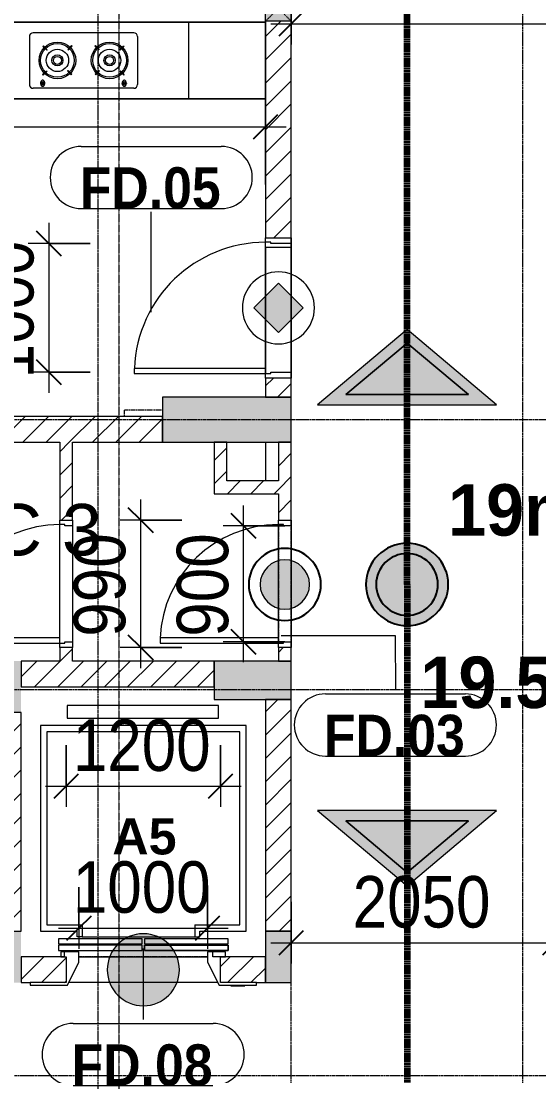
# Model space of a CAD drawing. Header units: millimetres. Extents: x 1591 to 239055, y -15958 to 83255.
# Drawn here: x 210232 to 214257, y 48437 to 56636 of the extents above; entities that cross this region are included whole.
import ezdxf

# ---------------------------------------------------------------- set-up
doc = ezdxf.new("R2010")
doc.units = ezdxf.units.MM
for name, pattern in [('1 NÉT CALL OUT', [6, 3, -3]), ('Dash', [6, 3, -3]), ('Dash 1_8_', [6.35, 3.175, -3.175]), ('Dash Dot 3_16_', [7.9375, 4.7625, -1.5875, 0, -1.5875]), ('Grid Line', [22.225, 12.7, -3.175, 3.175, -3.175])]:
    doc.linetypes.add(name, pattern=pattern)
for name, color, linetype, lineweight in [('0-1', 250, 'Continuous', 5), ('A-ANNO-DIMS', 211, 'Continuous', 9), ('A-ANNO-DIMS-160', 211, 'Continuous', 9), ('A-ANNO-NOTE', 131, 'Continuous', 9), ('A-ANNO-NOTE-1', 131, 'Continuous', 25), ('A-AREA', 32, 'Dash 1_8_', 9), ('A-AREA-IDEN', 2, 'Continuous', 9), ('A-DETL-3', 90, '1 NÉT CALL OUT', 100), ('A-DETL-GENF-2', 1, 'Continuous', 9), ('A-DOOR-3', 1, 'Continuous', 9), ('A-DOOR-FRAM-1', 1, 'Continuous', 9), ('A-DOOR-IDEN', 31, 'Continuous', 9), ('A-FLOR', 192, 'Continuous', 9), ('A-FLOR-1', 7, 'Continuous', 9), ('A-FLOR-2', 9, 'Continuous', 9), ('A-WALL', 113, 'Continuous', 9), ('A-WALL-3', 113, 'Continuous', 18), ('A-WALL-PATT-2', 111, 'Continuous', 9), ('G-ANNO-SYMB-1', 111, 'Dash Dot 3_16_', 18), ('G-ANNO-TEXT-1', 7, 'Continuous', 9), ('G-ANNO-TEXT-2', 142, 'Continuous', 9), ('I-FURN', 30, 'Continuous', 9), ('I-FURN-1', 254, 'Continuous', 9), ('S-COLS', 52, 'Continuous', 9), ('S-COLS-1', 52, 'Continuous', 5), ('S-COLS-2', 250, 'Continuous', 18), ('S-COLS-5', 52, 'Continuous', 18), ('S-COLS-HDLN', 52, 'Dash', 9), ('S-GRID-1', 1, 'Grid Line', 9)]:
    doc.layers.add(name, color=color, linetype=linetype, lineweight=lineweight)
doc.styles.add('Arial_12', font='arial_0.ttf', dxfattribs={"height": 280})
doc.styles.add('Arial_13', font='arial_0.ttf', dxfattribs={"height": 400})
doc.styles.add('Arial_14', font='arial_0.ttf', dxfattribs={"width": 0.95, "height": 400})
doc.styles.add('Arial_B_5', font='arialbd_0.ttf', dxfattribs={"width": 0.9, "height": 320})
doc.styles.add('UTM Avo', font='UTM Avo.ttf', dxfattribs={"width": 0.9, "height": 400})
doc.dimstyles.new('1_Dim_chi_tiet_2_5', dxfattribs={"dimscale": 304.8, "dimtxt": 399.720379, "dimasz": 0.629921, "dimexe": 0.524934, "dimexo": 0.0625, "dimgap": 0.052493, "dimtad": 1, "dimdec": 0, "dimrnd": 5, "dimzin": 0, "dimdsep": 46, "dimtxsty": 'UTM Avo', "dimblk1": 'OBLIQUE', "dimblk2": 'OBLIQUE', "dimsah": 1, "dimcen": 0.09, "dimdle": 0.524934, "dimazin": 0, "dimtfac": 1, "dimtdec": 4, "dimtix": 1, "dimtmove": 0, "dimatfit": 3, "dimfxl": 1.049869, "dimfxlon": 1, "dimtvp": 1, "dimtolj": 1, "dimtzin": 0, "dimarcsym": 2})
doc.dimstyles.new('1_Dim_chi_tiet_2_5_1', dxfattribs={"dimscale": 304.8, "dimtxt": 399.720379, "dimasz": 0.629921, "dimexe": 0.524934, "dimexo": 0.0625, "dimgap": 0.052493, "dimtad": 1, "dimdec": 0, "dimrnd": 5, "dimzin": 0, "dimdsep": 46, "dimtxsty": 'UTM Avo', "dimblk1": 'OBLIQUE', "dimblk2": 'OBLIQUE', "dimsah": 1, "dimcen": 0.09, "dimdle": 0.524934, "dimazin": 0, "dimtfac": 1, "dimtdec": 4, "dimtix": 1, "dimtmove": 0, "dimatfit": 3, "dimfxl": 1.049869, "dimfxlon": 1, "dimtvp": 1, "dimtolj": 1, "dimtzin": 0, "dimarcsym": 2})
pattern_1 = [(45, (95879.7, 0), (-90.50967, 90.50967), [])]

# ---------------------------------------------------------------- blocks, each defined once
blk = doc.blocks.new('NCV_TKTC_KET CAU_rvt-1-TKCS_MB TẦNG 6-8')
at = {"layer": 'S-COLS-1'}
for points in [[(116452.6, 53361.9), (116452.6, 53711.9), (115452.6, 53711.9), (115452.6, 53361.9), (115758.7, 53361.9)], [(114352.6, 51261.9), (114352.6, 51661.9), (114152.6, 51661.9), (114152.6, 51261.9)], [(116452.6, 51361.9), (116452.6, 51661.9), (115852.6, 51661.9), (115852.6, 51361.9)], [(114352.6, 49161.9), (114352.6, 49561.9), (114152.6, 49561.9), (114152.6, 49161.9)], [(116452.6, 49161.9), (116452.6, 49561.9), (116252.6, 49561.9), (116252.6, 49161.9)]]:
    blk.add_hatch(color=256, dxfattribs=at).paths.add_polyline_path(points)
at = {"layer": 'A-FLOR-1'}
blk.add_line((115952.6, 53061.9), (115952.6, 53361.9), dxfattribs=at)
at = {"layer": 'S-COLS-2'}
for p, q in [((116452.6, 53711.9), (115452.6, 53711.9)), ((115452.6, 53711.9), (115452.6, 53361.9)), ((116452.6, 53361.9), (116452.6, 53711.9)), ((115452.6, 53361.9), (116452.6, 53361.9)), ((115852.6, 51661.9), (115852.6, 51361.9)), ((116452.6, 51661.9), (115852.6, 51661.9)), ((116452.6, 51361.9), (116452.6, 51661.9)), ((115852.6, 51361.9), (116452.6, 51361.9)), ((116452.6, 49561.9), (116252.6, 49561.9)), ((116252.6, 49561.9), (116252.6, 49161.9)), ((116452.6, 49161.9), (116452.6, 49561.9)), ((116252.6, 49161.9), (116452.6, 49161.9))]:
    blk.add_line(p, q, dxfattribs=at)
blk = doc.blocks.new('HE BEP A - HE BEP A-885794-TKCS_MB TẦNG 6-8')
at = {"layer": 'I-FURN'}
for p, q in [((765.9, 605.3), (3.5, 605.3)), ((3.5, 605.3), (3.5, 11)), ((765.9, 11), (765.9, 605.3)), ((765.9, 605.3), (4303.5, 605.3)), ((765.9, 11), (765.9, 605.3)), ((3703.5, 605.3), (3703.5, 11)), ((965.9, 505.3), (1810.5, 505.3)), ((2467.5, 494.2), (2467.5, 122.2)), ((3279.1, 524.2), (2497.5, 524.2)), ((3309.1, 494.2), (3309.1, 122.2)), ((948.4, 131.7), (948.4, 487.8)), ((979.9, 419.9), (1450.3, 419.9)), ((1401.8, 451.1), (1028.4, 451.1)), ((1747.9, 434.2), (1562.5, 434.2)), ((1706.2, 324.4), (1627.3, 429.4)), ((1644.6, 463.3), (1632.2, 456.1)), ((1670.1, 454.1), (1721.6, 333.3)), ((1828, 487.8), (1828, 131.7)), ((2578, 421.2), (2573.6, 416.8)), ((2573.6, 416.8), (2602.8, 387.7)), ((2607.1, 392.1), (2578, 421.2)), ((2795.6, 424), (2766.5, 394.9)), ((2770.8, 390.5), (2800, 419.6)), ((2800, 419.6), (2795.6, 424)), ((2976.7, 419.6), (2981.1, 424)), ((3005.8, 390.5), (2976.7, 419.6)), ((2981.1, 424), (3010.2, 394.9)), ((3169.5, 392.1), (3198.6, 421.2)), ((3203, 416.8), (3173.9, 387.7)), ((3198.6, 421.2), (3203, 416.8)), ((975, 397.7), (975, 193.3)), ((975, 391.9), (1455.1, 391.9)), ((975, 363.9), (1455.1, 363.9)), ((975, 335.9), (1455.1, 335.9)), ((1455.1, 193.3), (1455.1, 397.7)), ((1509.1, 380.9), (1509.1, 194.2)), ((1721.6, 333.3), (1706.2, 324.4)), ((1801.3, 194.2), (1801.3, 380.9)), ((2602.8, 387.7), (2607.1, 392.1)), ((2766.5, 394.9), (2770.8, 390.5)), ((3010.2, 394.9), (3005.8, 390.5)), ((3173.9, 387.7), (3169.5, 392.1)), ((975, 307.9), (1455.1, 307.9)), ((975, 279.9), (1455.1, 279.9)), ((975, 251.9), (1455.1, 251.9)), ((975, 223.9), (1455.1, 223.9)), ((975, 195.9), (1455.1, 195.9)), ((981.5, 167.9), (1448.7, 167.9)), ((2570.9, 199.3), (2600, 228.4)), ((2575.3, 194.9), (2570.9, 199.3)), ((2604.4, 224), (2575.3, 194.9)), ((2600, 228.4), (2604.4, 224)), ((2763.7, 226.8), (2768.1, 231.2)), ((2792.8, 197.7), (2763.7, 226.8)), ((2768.1, 231.2), (2797.2, 202)), ((2797.2, 202), (2792.8, 197.7)), ((3008.5, 231.2), (2979.4, 202)), ((2979.4, 202), (2983.8, 197.7)), ((2983.8, 197.7), (3012.9, 226.8)), ((3012.9, 226.8), (3008.5, 231.2)), ((3176.6, 228.4), (3172.2, 224)), ((3172.2, 224), (3201.4, 194.9)), ((3205.8, 199.3), (3176.6, 228.4)), ((3201.4, 194.9), (3205.8, 199.3)), ((1810.5, 114.2), (965.9, 114.2)), ((1028.4, 139.9), (1401.8, 139.9)), ((1562.5, 140.8), (1747.9, 140.8)), ((3279.1, 92.2), (2497.5, 92.2)), ((2555.1, 133.3), (2555.1, 129.3)), ((2587.6, 133.3), (2555.1, 133.3)), ((2555.1, 129.3), (2587.6, 129.3)), ((2587.6, 129.3), (2587.6, 133.3)), ((3189, 129.3), (3189, 133.3)), ((3189, 133.3), (3221.5, 133.3)), ((3221.5, 129.3), (3189, 129.3)), ((3221.5, 133.3), (3221.5, 129.3)), ((3.5, 11), (765.9, 11)), ((4303.5, 11), (765.9, 11))]:
    blk.add_line(p, q, dxfattribs=at)
for centre, radius in [((1589.4, 460.9), 17.8), ((1696.1, 460.9), 17.8), ((2685.4, 309.4), 142.6), ((2685.4, 309.4), 131.3), ((3091.2, 309.4), 142.6), ((3091.2, 309.4), 131.3), ((1656.3, 327.5), 22.2), ((2685.4, 309.4), 87.2), ((2685.4, 309.4), 43.6), ((2685.4, 309.4), 30.9), ((3091.2, 309.4), 87.2), ((3091.2, 309.4), 43.6), ((3091.2, 309.4), 30.9)]:
    blk.add_circle(centre, radius, dxfattribs=at)
for centre, radius, start, end in [((965.9, 487.8), 17.5, 90, 180), ((1810.5, 487.8), 17.5, 0, 90), ((2497.5, 494.2), 30, 90, 180), ((3279.1, 494.2), 30, 360, 90), ((1028.4, 397.7), 53.3, 90, 180), ((1401.8, 397.7), 53.3, 360, 90), ((1562.5, 380.9), 53.3, 90, 180), ((1641, 440.7), 17.8, 119.9521, 219.46175), ((1653.4, 447.9), 17.8, 20.53791, 119.9521), ((1747.9, 380.9), 53.3, 360, 90), ((1028.4, 193.3), 53.3, 180, 270), ((1401.8, 193.3), 53.3, 270, 360), ((1562.5, 194.2), 53.3, 180, 270), ((1747.9, 194.2), 53.3, 270, 360), ((965.9, 131.7), 17.5, 180, 270), ((1810.5, 131.7), 17.5, 270, 360), ((2497.5, 122.2), 30, 180, 270), ((2588.6, 131.7), 33.5, 163.94189, 180), ((2588.6, 131.7), 33.5, 180, 196.05811), ((2580.1, 134.1), 24.7, 145.20397, 163.94189), ((2580.1, 129.2), 24.7, 196.05811, 214.79603), ((2571.3, 131.3), 11.6, 9.9102, 170.0898), ((2571.3, 131.3), 11.6, 189.71775, 350.28225), ((2574.8, 137.9), 18.1, 120.79762, 145.20397), ((2574.8, 125.5), 18.1, 214.79603, 239.20238), ((2571.4, 143.6), 11.5, 90, 120.79762), ((2571.4, 119.8), 11.5, 239.20238, 270), ((2571.4, 143.6), 11.5, 59.20238, 90), ((2571.4, 119.8), 11.5, 270, 300.79762), ((2568, 137.9), 18.1, 34.79603, 59.20238), ((2568, 125.5), 18.1, 300.79762, 325.20397), ((2562.6, 134.1), 24.7, 16.05811, 34.79603), ((2562.6, 129.2), 24.7, 325.20397, 343.94189), ((2554.1, 131.7), 33.5, 0, 16.05811), ((2554.1, 131.7), 33.5, 343.94189, 0), ((3222.5, 131.7), 33.5, 163.94189, 180), ((3222.5, 131.7), 33.5, 180, 196.05811), ((3214, 134.1), 24.7, 145.20397, 163.94189), ((3214, 129.2), 24.7, 196.05811, 214.79603), ((3208.7, 137.9), 18.1, 120.79762, 145.20397), ((3208.7, 125.5), 18.1, 214.79603, 239.20238), ((3205.3, 131.3), 11.6, 9.9102, 170.0898), ((3205.3, 131.3), 11.6, 189.71775, 350.28225), ((3205.3, 143.6), 11.5, 90, 120.79762), ((3205.3, 119.8), 11.5, 239.20238, 270), ((3205.3, 143.6), 11.5, 59.20238, 90), ((3205.3, 119.8), 11.5, 270, 300.79762), ((3201.9, 137.9), 18.1, 34.79603, 59.20238), ((3201.9, 125.5), 18.1, 300.79762, 325.20397), ((3196.5, 134.1), 24.7, 16.05811, 34.79603), ((3196.5, 129.2), 24.7, 325.20397, 343.94189), ((3188, 131.7), 33.5, 0, 16.05811), ((3188, 131.7), 33.5, 343.94189, 0), ((3279.1, 122.2), 30, 270, 360)]:
    blk.add_arc(centre, radius, start, end, dxfattribs=at)
at = {"layer": 'I-FURN-1'}
for p, q in [((4303.5, 605.3), (3.5, 605.3)), ((3.5, 605.3), (3.5, 11)), ((3.5, 11), (4303.5, 11))]:
    blk.add_line(p, q, dxfattribs=at)
blk = doc.blocks.new('NCV_TKTC_TANG 6 - 8_rvt-2-TKCS_MB TẦNG 6-8')
at = {"layer": 'A-FLOR-2'}
for p, q in [((116252.6, 56626.9), (116252.6, 56635.3)), ((116252.6, 56032.6), (116252.6, 56626.9)), ((116252.6, 55365.5), (116252.6, 56032.6)), ((116252.6, 53896.9), (116252.6, 54916.9)), ((116452.5, 54877.4), (116252.6, 54877.4)), ((116252.6, 54877.4), (116252.6, 53896.9)), ((116452.5, 53906.9), (116452.5, 54877.4))]:
    blk.add_line(p, q, dxfattribs=at)
at = {"layer": 'I-FURN-1'}
blk.add_blockref('HE BEP A - HE BEP A-885794-TKCS_MB TẦNG 6-8', (111949.1, 56021.6), dxfattribs=at)
blk = doc.blocks.new('G1_SOF - BO TRU - 200x200-3056269-TKCS_MB TẦNG 6-8')
at = {"layer": 'S-COLS'}
blk.add_hatch(color=256, dxfattribs=at).paths.add_polyline_path([(100, 100), (-100, 100), (-100, -100), (100, -100)])
at = {"layer": 'S-COLS-5'}
for p, q in [((-100, 100), (100, 100)), ((-100, -100), (-100, 100)), ((100, 100), (100, -100)), ((100, -100), (-100, -100))]:
    blk.add_line(p, q, dxfattribs=at)
at = {"layer": 'S-COLS-HDLN'}
for p, q in [((100, -100), (-100, 100)), ((-100, -100), (100, 100))]:
    blk.add_line(p, q, dxfattribs=at)
blk = doc.blocks.new('Thang may HIEN - Dài x Rộng - 2000x2000-2402764-TKCS_MB TẦNG 6-8')
at = {"layer": 'A-DOOR-3'}
for p, q in [((-590, 120), (-880, 120)), ((-880, 120), (-880, 100)), ((-880, 100), (-600, 100)), ((-680, 124), (-790, 124)), ((-790, 124), (-790, 120)), ((-680, 120), (-680, 124)), ((-600, 100), (-600, -100)), ((-500, -60), (-590, 120)), ((590, 120), (500, -60)), ((880, 120), (590, 120)), ((600, -100), (600, 100)), ((600, 100), (880, 100)), ((880, 100), (880, 120)), ((-500, -140), (-500, -60)), ((500, -60), (500, -140)), ((-660, -190.4), (-660, -150.4)), ((-660, -150.4), (-10, -150.4)), ((-10, -150.4), (-660, -150.4)), ((-660, -150.4), (-660, -190.4)), ((-600, -100), (-640, -100)), ((-640, -100), (-640, -140)), ((-640, -140), (-540, -140)), ((-600, -100), (-540, -100)), ((-540, -100), (-540, -140)), ((-540, -140), (-500, -140)), ((-10, -150.4), (-10, -190.4)), ((-10, -190.4), (-10, -150.4)), ((660, -150.4), (10, -150.4)), ((10, -150.4), (10, -190.4)), ((10, -150.4), (10, -190.4)), ((660, -150.4), (10, -150.4)), ((500, -140), (615, -140)), ((615, -100), (600, -100)), ((615, -140), (615, -100)), ((640, -100), (615, -100)), ((615, -140), (640, -140)), ((640, -140), (640, -100)), ((660, -190.4), (660, -150.4)), ((660, -190.4), (660, -150.4)), ((-10, -190.4), (-660, -190.4)), ((-660, -190.4), (-10, -190.4)), ((-10, -200.4), (-660, -200.4)), ((-660, -200.4), (-660, -240.4)), ((-10, -200.4), (-660, -200.4)), ((-660, -200.4), (-660, -240.4)), ((-660, -240.4), (-10, -240.4)), ((-660, -240.4), (-10, -240.4)), ((-10, -240.4), (-10, -200.4)), ((-10, -240.4), (-10, -200.4)), ((10, -190.4), (660, -190.4)), ((10, -190.4), (660, -190.4)), ((10, -200.4), (10, -240.4)), ((660, -200.4), (10, -200.4)), ((10, -200.4), (10, -240.4)), ((660, -200.4), (10, -200.4)), ((10, -240.4), (660, -240.4)), ((10, -240.4), (660, -240.4)), ((660, -240.4), (660, -200.4)), ((660, -240.4), (660, -200.4)), ((-440, -300), (-800, -300)), ((-800, -300), (-800, -1900)), ((-440, -255), (-440, -300)), ((-400, -255), (-440, -255)), ((475, -255), (-400, -255)), ((-400, -350), (-400, -255)), ((475, -255), (515, -255)), ((475, -350), (475, -255)), ((515, -255), (515, -300)), ((800, -300), (515, -300)), ((800, -1900), (800, -300)), ((-400, -350), (-750, -350)), ((-750, -350), (-750, -1850)), ((750, -350), (475, -350)), ((750, -1850), (750, -350)), ((-750, -1850), (750, -1850)), ((-800, -1900), (800, -1900)), ((590.8, -1955.4), (-584.2, -1955.4)), ((-584.2, -1955.4), (-584.2, -2055.4)), ((590.8, -2055.4), (590.8, -1955.4)), ((-584.2, -2055.4), (590.8, -2055.4))]:
    blk.add_line(p, q, dxfattribs=at)
blk = doc.blocks.new('FD_05 - FD_05-1000x2200mm-835433-TKCS_MB TẦNG 6-8')
at = {"layer": 'A-DETL-GENF-2'}
for p, q in [((510, -100), (470, -100)), ((470, -100), (470, -1120)), ((510, -1120), (510, -100)), ((470, -1120), (510, -1120))]:
    blk.add_line(p, q, dxfattribs=at)
blk.add_arc((510, -100), 1020, 180, 267.75253, dxfattribs=at)
at = {"layer": 'A-DOOR-FRAM-1'}
for p, q in [((-545, 100), (-500, 100)), ((-545, -100), (-545, 100)), ((-500, 100), (-500, -60)), ((500, 100), (545, 100)), ((500, -60), (500, 100)), ((545, 100), (545, -100)), ((-500, -60), (-510, -60)), ((-510, -60), (-510, -100)), ((510, -60), (500, -60)), ((510, -100), (510, -60)), ((-510, -100), (-545, -100)), ((545, -100), (510, -100))]:
    blk.add_line(p, q, dxfattribs=at)
blk = doc.blocks.new('FD_02 - FD_03 - FD_03-KY THUAT-900x2200mm-801877-TKCS_MB TẦNG 6-8')
at = {"layer": 'A-DETL-GENF-2'}
for p, q in [((460, -50), (420, -50)), ((420, -50), (420, -970)), ((460, -970), (460, -50)), ((420, -970), (460, -970))]:
    blk.add_line(p, q, dxfattribs=at)
blk.add_arc((460, -50), 920, 180, 267.50809, dxfattribs=at)
at = {"layer": 'A-DOOR-FRAM-1'}
for p, q in [((-495, 50), (-450, 50)), ((-495, -50), (-495, 50)), ((-450, 50), (-450, -10)), ((450, 50), (495, 50)), ((450, -10), (450, 50)), ((495, 50), (495, -50)), ((-460, -50), (-495, -50)), ((-450, -10), (-460, -10)), ((-460, -10), (-460, -50)), ((460, -10), (450, -10)), ((460, -50), (460, -10)), ((495, -50), (460, -50))]:
    blk.add_line(p, q, dxfattribs=at)
blk = doc.blocks.new('HDNDCT_GHI CHÚ CỬA CHỐNG CHÁY E30 - HDNDCT_GHI CHÚ CỬA CHỐNG CHÁY E30-1614707-TKCS_MB TẦNG 6-8')
at = {"layer": 'A-ANNO-NOTE'}
h = blk.add_hatch(color=256, dxfattribs=at)
edge = h.paths.add_edge_path()
edge.add_arc((0, 0), 1.75, 0, 180)
edge.add_arc((0, 0), 1.75, 180, 360)
for start, end in [(360, 180), (180, 360)]:
    blk.add_arc((0, 0), 1.75, start, end, dxfattribs=at)
blk = doc.blocks.new('HDNDCT_GHI CHÚ CỬA CHỐNG CHÁY EI30 - HDNDCT_GHI CHÚ CỬA CHỐNG CHÁY EI30-2461928-TKCS_MB TẦNG 6-8')
at = {"layer": 'A-ANNO-NOTE'}
blk.add_hatch(color=256, dxfattribs=at).paths.add_polyline_path([(-1.2, 0), (0, 1.2), (1.2, 0), (0, -1.2)])
for p, q in [((0, 1.2), (-1.2, 0)), ((1.2, 0), (0, 1.2)), ((-1.2, 0), (0, -1.2)), ((0, -1.2), (1.2, 0))]:
    blk.add_line(p, q, dxfattribs=at)
for start, end in [(360, 180), (180, 360)]:
    blk.add_arc((0, 0), 1.75, start, end, dxfattribs=at)
blk = doc.blocks.new('HDNDCT_GHI CHÚ CỬA CHỐNG CHÁY EI60 - HDNDCT_GHI CHÚ CỬA CHỐNG CHÁY EI60-1614697-TKCS_MB TẦNG 6-8')
at = {"layer": 'A-ANNO-NOTE'}
h = blk.add_hatch(color=256, dxfattribs=at)
edge = h.paths.add_edge_path()
edge.add_arc((0, 0), 1.2, 0, 180)
edge.add_arc((0, 0), 1.2, 180, 360)
for radius, start, end in [(1.75, 360, 180), (1.2, 360, 180), (1.2, 180, 360)]:
    blk.add_arc((0, 0), radius, start, end, dxfattribs=at)
at = {"layer": 'A-ANNO-NOTE-1'}
for start, end in [(360, 180), (180, 360)]:
    blk.add_arc((0, 0), 1.75, start, end, dxfattribs=at)
blk = doc.blocks.new('HDNDCT_DIEM THOAT HIEM XA NHAT - HDNDCT_DIEM THOAT HIEM XA NHAT-2431632-TKCS_MB TẦNG 6-8')
at = {"layer": 'A-ANNO-NOTE'}
h = blk.add_hatch(color=256, dxfattribs=at)
edge = h.paths.add_edge_path()
edge.add_arc((0, 0), 2, 0, 180)
edge.add_arc((0, 0), 2, 180, 360)
edge = h.paths.add_edge_path()
edge.add_arc((0, 0), 1.5, 180, 360)
edge.add_arc((0, 0), 1.5, 360, 540)
h = blk.add_hatch(color=256, dxfattribs=at)
edge = h.paths.add_edge_path()
edge.add_arc((0, 0), 1.5, 0, 180)
edge.add_arc((0, 0), 1.5, 180, 360)
at = {"layer": 'A-ANNO-NOTE-1'}
for radius, start, end in [(2, 0, 180), (1.5, 0, 180), (1.5, 0, 180), (1.5, 180, 360), (2, 180, 360), (1.5, 180, 360)]:
    blk.add_arc((0, 0), radius, start, end, dxfattribs=at)
blk = doc.blocks.new('HDNDCT_MŨI TÊN THOÁT HIỂM - HDNDCT_MŨI TÊN THOÁT HIỂM-2437747-TKCS_MB TẦNG 6-8')
at = {"layer": 'A-ANNO-NOTE'}
h = blk.add_hatch(color=256, dxfattribs=at)
h.paths.add_polyline_path([(-3.153, 0), (0.5, 4.353), (0.5, -4.353)])
h.paths.add_polyline_path([(-2.5, 0), (0, -2.979), (0, 2.979)])
blk.add_hatch(color=256, dxfattribs=at).paths.add_polyline_path([(0, -2.979), (-2.5, 0), (0, 2.979)])
for p, q in [((0.5, 4.353), (-3.153, 0)), ((0.5, -4.353), (0.5, 4.353)), ((-2.5, 0), (0, 2.979)), ((0, 2.979), (-2.5, 0)), ((0, 2.979), (0, -2.979)), ((0, -2.979), (0, 2.979)), ((-3.153, 0), (0.5, -4.353)), ((0, -2.979), (-2.5, 0)), ((-2.5, 0), (0, -2.979))]:
    blk.add_line(p, q, dxfattribs=at)
blk = doc.blocks.new('DIMBLOCK78-TKCS_MB TẦNG 6-8')
at = {"layer": 'A-ANNO-DIMS-160'}
for p, q in [((212332.3, 49790.8), (212332.3, 49310.8)), ((212332.3, 49470.8), (212332.3, 49790.8)), ((214382.3, 49790.8), (214382.3, 49310.8)), ((214382.3, 49470.8), (214382.3, 49790.8)), ((212172.3, 49470.8), (214542.3, 49470.8))]:
    blk.add_line(p, q, dxfattribs=at)
at = {"layer": 'A-ANNO-DIMS-160', "lineweight": 25}
for p, q in [((212332.3, 49470.8), (212428.3, 49566.8)), ((214382.3, 49470.8), (214478.3, 49566.8)), ((212332.3, 49470.8), (212236.3, 49374.8)), ((214382.3, 49470.8), (214286.3, 49374.8))]:
    blk.add_line(p, q, dxfattribs=at)
at = {"layer": 'A-ANNO-DIMS-160', "color": 0, "insert": (212809.5, 49990.4), "char_height": 400, "width": 1314.636, "attachment_point": 1, "line_spacing_factor": 1.110334, "style": 'UTM Avo'}
blk.add_mtext('2050', dxfattribs=at)
blk = doc.blocks.new('_Oblique')
at = {"color": 0, "linetype": 'ByBlock', "lineweight": -2}
blk.add_line((-0.5, -0.5), (0.5, 0.5), dxfattribs=at)
blk = doc.blocks.new('DIMBLOCK79-TKCS_MB TẦNG 6-8')
at = {"layer": 'A-ANNO-DIMS-160'}
for p, q in [((212332.3, 56934.5), (212332.3, 56454.5)), ((212332.3, 56614.5), (212332.3, 56934.5)), ((214732.2, 56934.5), (214732.2, 56454.5)), ((214732.2, 56614.5), (214732.2, 56934.5)), ((212172.3, 56614.5), (214892.2, 56614.5))]:
    blk.add_line(p, q, dxfattribs=at)
at = {"layer": 'A-ANNO-DIMS-160', "lineweight": 25}
for p, q in [((212332.3, 56614.5), (212428.3, 56710.5)), ((214732.2, 56614.5), (214828.2, 56710.5)), ((212332.3, 56614.5), (212236.3, 56518.5)), ((214732.2, 56614.5), (214636.2, 56518.5))]:
    blk.add_line(p, q, dxfattribs=at)
at = {"layer": 'A-ANNO-DIMS-160', "color": 0, "insert": (212984.5, 57134.2), "char_height": 400, "width": 1314.636, "attachment_point": 1, "line_spacing_factor": 1.110334, "style": 'UTM Avo'}
blk.add_mtext('2400', dxfattribs=at)
blk = doc.blocks.new('DIMBLOCK147-TKCS_MB TẦNG 6-8')
at = {"layer": 'A-ANNO-DIMS-160'}
for p, q in [((203532.3, 56134.5), (203532.3, 55654.5)), ((203532.3, 55814.5), (203532.3, 56134.5)), ((212132.3, 56134.5), (212132.3, 55654.5)), ((212132.3, 55814.5), (212132.3, 56134.5)), ((203372.3, 55814.5), (212292.3, 55814.5))]:
    blk.add_line(p, q, dxfattribs=at)
at = {"layer": 'A-ANNO-DIMS-160', "lineweight": 25}
for p, q in [((203532.3, 55814.5), (203628.3, 55910.5)), ((212132.3, 55814.5), (212228.3, 55910.5)), ((203532.3, 55814.5), (203436.3, 55718.5)), ((212132.3, 55814.5), (212036.3, 55718.5))]:
    blk.add_line(p, q, dxfattribs=at)
at = {"layer": 'A-ANNO-DIMS-160', "color": 0, "insert": (207284.5, 56334.2), "char_height": 400, "width": 1314.636, "attachment_point": 1, "line_spacing_factor": 1.110334, "style": 'UTM Avo'}
blk.add_mtext('8600', dxfattribs=at)
blk = doc.blocks.new('DIMBLOCK181-TKCS_MB TẦNG 6-8')
at = {"layer": 'A-ANNO-DIMS-160'}
for p, q in [((211161.7, 51606.9), (211161.7, 52916.9)), ((211481.7, 52756.9), (211001.7, 52756.9)), ((211161.7, 52756.9), (211481.7, 52756.9)), ((211481.7, 51766.9), (211001.7, 51766.9)), ((211161.7, 51766.9), (211481.7, 51766.9))]:
    blk.add_line(p, q, dxfattribs=at)
at = {"layer": 'A-ANNO-DIMS-160', "lineweight": 25}
for p, q in [((211161.7, 52756.9), (211065.7, 52852.9)), ((211161.7, 52756.9), (211257.7, 52660.9)), ((211161.7, 51766.9), (211065.7, 51862.9)), ((211161.7, 51766.9), (211257.7, 51670.9))]:
    blk.add_line(p, q, dxfattribs=at)
at = {"layer": 'A-ANNO-DIMS-160', "color": 0, "insert": (210642.1, 51851.1), "char_height": 400, "width": 985.977, "attachment_point": 1, "rotation": 90, "line_spacing_factor": 1.110334, "style": 'UTM Avo'}
blk.add_mtext('990', dxfattribs=at)
blk = doc.blocks.new('DIMBLOCK232-TKCS_MB TẦNG 6-8')
at = {"layer": 'A-ANNO-DIMS-160'}
for p, q in [((210448.4, 55066.9), (210448.4, 53746.9)), ((210768.4, 54906.9), (210288.4, 54906.9)), ((210448.4, 54906.9), (210768.4, 54906.9)), ((210768.4, 53906.9), (210288.4, 53906.9)), ((210448.4, 53906.9), (210768.4, 53906.9))]:
    blk.add_line(p, q, dxfattribs=at)
at = {"layer": 'A-ANNO-DIMS-160', "lineweight": 25}
for p, q in [((210448.4, 54906.9), (210352.4, 55002.9)), ((210448.4, 54906.9), (210544.4, 54810.9)), ((210448.4, 53906.9), (210352.4, 54002.9)), ((210448.4, 53906.9), (210544.4, 53810.9))]:
    blk.add_line(p, q, dxfattribs=at)
at = {"layer": 'A-ANNO-DIMS-160', "color": 0, "insert": (209928.7, 53859.2), "char_height": 400, "width": 1314.636, "attachment_point": 1, "rotation": 90, "line_spacing_factor": 1.110334, "style": 'UTM Avo'}
blk.add_mtext('1000', dxfattribs=at)
blk = doc.blocks.new('STN_Door Tag - STN_Door Tag-1788670-TKCS_MB TẦNG 6-8')
at = {"layer": 'A-DOOR-IDEN'}
for p, q in [((-3.37, 1.495), (3.431, 1.495)), ((-3.37, -1.524), (3.431, -1.524))]:
    blk.add_line(p, q, dxfattribs=at)
for centre, start, end in [((-3.37, -0.015), 90, 270), ((3.431, -0.015), 270, 90)]:
    blk.add_arc(centre, 1.509, start, end, dxfattribs=at)
blk = doc.blocks.new('DIMBLOCK233-TKCS_MB TẦNG 6-8')
at = {"layer": 'A-ANNO-DIMS-160', "lineweight": 25}
for p, q in [((211961.7, 52711.9), (211865.7, 52807.9)), ((211961.7, 52711.9), (212057.7, 52615.9)), ((211961.7, 51811.9), (211865.7, 51907.9)), ((211961.7, 51811.9), (212057.7, 51715.9))]:
    blk.add_line(p, q, dxfattribs=at)
at = {"layer": 'A-ANNO-DIMS-160'}
for p, q in [((211961.7, 51651.9), (211961.7, 52871.9)), ((212281.7, 52711.9), (211801.7, 52711.9)), ((211961.7, 52711.9), (212281.7, 52711.9)), ((212281.7, 51811.9), (211801.7, 51811.9)), ((211961.7, 51811.9), (212281.7, 51811.9))]:
    blk.add_line(p, q, dxfattribs=at)
at = {"layer": 'A-ANNO-DIMS-160', "color": 0, "insert": (211442.1, 51851.1), "char_height": 400, "width": 985.977, "attachment_point": 1, "rotation": 90, "line_spacing_factor": 1.110334, "style": 'UTM Avo'}
blk.add_mtext('900', dxfattribs=at)
blk = doc.blocks.new('DIMBLOCK287-TKCS_MB TẦNG 6-8')
at = {"layer": 'A-ANNO-DIMS-160'}
for p, q in [((210582.3, 51008), (210582.3, 50528)), ((210582.3, 50688), (210582.3, 51008)), ((211782.3, 51008), (211782.3, 50528)), ((211782.3, 50688), (211782.3, 51008)), ((210422.3, 50688), (211942.3, 50688))]:
    blk.add_line(p, q, dxfattribs=at)
at = {"layer": 'A-ANNO-DIMS-160', "lineweight": 25}
for p, q in [((210582.3, 50688), (210678.3, 50784)), ((211782.3, 50688), (211878.3, 50784)), ((210582.3, 50688), (210486.3, 50592)), ((211782.3, 50688), (211686.3, 50592))]:
    blk.add_line(p, q, dxfattribs=at)
at = {"layer": 'A-ANNO-DIMS-160', "color": 0, "insert": (210634.5, 51207.6), "char_height": 400, "width": 1314.636, "attachment_point": 1, "line_spacing_factor": 1.110334, "style": 'UTM Avo'}
blk.add_mtext('1200', dxfattribs=at)
blk = doc.blocks.new('DIMBLOCK338-TKCS_MB TẦNG 6-8')
at = {"layer": 'A-ANNO-DIMS-160'}
for p, q in [((210682.3, 49905.2), (210682.3, 49425.2)), ((210682.3, 49585.2), (210682.3, 49905.2)), ((211682.3, 49905.2), (211682.3, 49425.2)), ((211682.3, 49585.2), (211682.3, 49905.2)), ((210522.3, 49585.2), (211842.3, 49585.2))]:
    blk.add_line(p, q, dxfattribs=at)
at = {"layer": 'A-ANNO-DIMS-160', "lineweight": 25}
for p, q in [((210682.3, 49585.2), (210778.3, 49681.2)), ((211682.3, 49585.2), (211778.3, 49681.2)), ((210682.3, 49585.2), (210586.3, 49489.2)), ((211682.3, 49585.2), (211586.3, 49489.2))]:
    blk.add_line(p, q, dxfattribs=at)
at = {"layer": 'A-ANNO-DIMS-160', "color": 0, "insert": (210634.5, 50104.9), "char_height": 400, "width": 1314.636, "attachment_point": 1, "line_spacing_factor": 1.110334, "style": 'UTM Avo'}
blk.add_mtext('1000', dxfattribs=at)

msp = doc.modelspace()

# ---------------------------------------------------------------- hatches: boundary and pattern name
at = {"layer": 'A-WALL-PATT-2'}
h = msp.add_hatch(dxfattribs=at)
h.set_pattern_fill('FP_1', color=256, style=0, pattern_type=2)
h.set_pattern_definition(pattern_1)
h.paths.add_polyline_path([(212332.3, 53711.9), (212332.3, 53861.9), (212132.3, 53861.9), (212132.3, 53711.9)])
h.paths.add_polyline_path([(212332.3, 54951.9), (212332.3, 61586.9), (212132.3, 61586.9), (212132.3, 56835.3), (212332.2, 56835.3), (212332.2, 56635.3), (212132.3, 56635.3), (212132.3, 54951.9)])
h = msp.add_hatch(dxfattribs=at)
h.set_pattern_fill('FP_1', color=256, style=0, pattern_type=2)
h.set_pattern_definition(pattern_1)
h.paths.add_polyline_path([(210532.3, 53361.9), (211332.3, 53361.9), (211332.3, 53561.9), (208332.3, 53561.9), (208332.3, 53361.9), (208832.3, 53361.9)])
h = msp.add_hatch(dxfattribs=at)
h.set_pattern_fill('FP_1', color=256, style=0, pattern_type=2)
h.set_pattern_definition(pattern_1)
h.paths.add_polyline_path([(210532.3, 51661.9), (210632.3, 51661.9), (210632.3, 51766.9), (210532.3, 51766.9)])
h.paths.add_polyline_path([(210632.3, 52756.9), (210632.3, 53361.9), (210532.3, 53361.9), (210532.3, 52756.9)])
h = msp.add_hatch(dxfattribs=at)
h.set_pattern_fill('FP_1', color=256, style=0, pattern_type=2)
h.set_pattern_definition(pattern_1)
h.paths.add_polyline_path([(211832.2, 52961.9), (211832.2, 53361.9), (211732.2, 53361.9), (211732.2, 52961.9)])
h = msp.add_hatch(dxfattribs=at)
h.set_pattern_fill('FP_1', color=256, style=0, pattern_type=2)
h.set_pattern_definition(pattern_1)
h.paths.add_polyline_path([(212332.3, 51661.9), (212332.3, 51766.9), (212232.3, 51766.9), (212232.3, 51661.9)])
h.paths.add_polyline_path([(212332.3, 52756.9), (212332.3, 53361.9), (212232.3, 53361.9), (212232.3, 52756.9)])
h = msp.add_hatch(dxfattribs=at)
h.set_pattern_fill('FP_1', color=256, style=0, pattern_type=2)
h.set_pattern_definition(pattern_1)
h.paths.add_polyline_path([(212232.3, 52961.9), (212232.3, 53061.9), (211832.2, 53061.9), (211832.2, 52961.9)])
h = msp.add_hatch(dxfattribs=at)
h.set_pattern_fill('FP_1', color=256, style=0, pattern_type=2)
h.set_pattern_definition(pattern_1)
h.paths.add_polyline_path([(211732.3, 51461.9), (211732.3, 51661.9), (210232.3, 51661.9), (210232.3, 51461.9), (211638.4, 51461.9)])
h = msp.add_hatch(dxfattribs=at)
h.set_pattern_fill('FP_1', color=256, style=0, pattern_type=2)
h.set_pattern_definition(pattern_1)
h.paths.add_polyline_path([(212332.3, 49561.9), (212332.3, 51361.9), (212132.3, 51361.9), (212132.3, 49561.9)])
h = msp.add_hatch(dxfattribs=at)
h.set_pattern_fill('FP_1', color=256, style=0, pattern_type=2)
h.set_pattern_definition(pattern_1)
h.paths.add_polyline_path([(210232.3, 49561.9), (210232.3, 51261.9), (210032.3, 51261.9), (210032.3, 49561.9)])
h = msp.add_hatch(dxfattribs=at)
h.set_pattern_fill('FP_1', color=256, style=0, pattern_type=2)
h.set_pattern_definition(pattern_1)
h.paths.add_polyline_path([(211782.3, 49161.9), (212132.3, 49161.9), (212132.3, 49361.9), (211782.3, 49361.9), (211782.3, 49321.9)])
h.paths.add_polyline_path([(210582.3, 49161.9), (210582.3, 49361.9), (210232.3, 49361.9), (210232.3, 49161.9), (210302.3, 49161.9)])

# ---------------------------------------------------------------- linework, layer by layer
at = {"layer": 'A-AREA'}
for p, q in [((211332.3, 53611.9), (211032.2, 53611.9)), ((211032.2, 53611.9), (211032.2, 53561.9)), ((212232.3, 52721.9), (212232.3, 51801.9)), ((211682.3, 49361.9), (210682.3, 49361.9))]:
    msp.add_line(p, q, dxfattribs=at)
at = {"layer": 'A-DETL-3'}
for q in [(213232.3, 71435.3), (213232.3, 36340.3)]:
    msp.add_line((213232.3, 52256.9), q, dxfattribs=at)
at = {"layer": 'A-DOOR-IDEN'}
for p, q in [((211243.7, 54374.5), (211244, 55153)), ((212253.8, 51860.9), (213141.1, 51860.9)), ((213141.1, 51860.9), (213141.4, 51436)), ((211180.8, 49426.1), (211180.8, 48874.2))]:
    msp.add_line(p, q, dxfattribs=at)
at = {"layer": 'A-FLOR'}
msp.add_line((212132.3, 53361.9), (212132.3, 53061.9), dxfattribs=at)
at = {"layer": 'A-WALL'}
for p, q in [((212132.3, 53896.9), (212132.3, 54916.9)), ((212332.3, 54906.9), (212332.3, 53906.9)), ((210532.3, 51801.9), (210532.3, 52721.9)), ((212232.3, 51801.9), (212232.3, 52721.9)), ((210632.3, 52711.9), (210632.3, 51811.9)), ((212332.3, 52711.9), (212332.3, 51811.9)), ((210682.3, 49361.9), (211682.3, 49361.9)), ((211762.3, 49161.9), (210602.3, 49161.9))]:
    msp.add_line(p, q, dxfattribs=at)
at = {"layer": 'A-WALL-3'}
for p, q in [((212332.3, 54951.9), (212332.3, 61586.9)), ((212132.3, 56635.3), (212132.3, 54951.9)), ((212132.3, 54951.9), (212332.3, 54951.9)), ((212132.3, 53861.9), (212132.3, 53711.9)), ((212332.3, 53861.9), (212132.3, 53861.9)), ((212332.3, 53711.9), (212332.3, 53861.9)), ((212132.3, 53711.9), (212332.3, 53711.9)), ((211332.3, 53561.9), (208332.3, 53561.9)), ((211332.3, 53361.9), (211332.3, 53561.9)), ((208832.3, 53361.9), (210532.3, 53361.9)), ((210532.3, 53361.9), (210532.3, 52756.9)), ((210632.3, 53361.9), (211332.3, 53361.9)), ((210632.3, 52756.9), (210632.3, 53361.9)), ((211732.2, 53361.9), (211732.2, 52961.9)), ((211832.2, 53361.9), (211732.2, 53361.9)), ((211832.2, 53061.9), (211832.2, 53361.9)), ((212232.3, 53361.9), (212232.3, 53061.9)), ((212332.3, 53361.9), (212232.3, 53361.9)), ((212332.3, 52756.9), (212332.3, 53361.9)), ((212232.3, 53061.9), (211832.2, 53061.9)), ((211732.2, 52961.9), (212232.3, 52961.9)), ((212232.3, 52961.9), (212232.3, 52756.9)), ((210532.3, 52756.9), (210632.3, 52756.9)), ((212232.3, 52756.9), (212332.3, 52756.9)), ((210532.3, 51766.9), (210532.3, 51661.9)), ((210632.3, 51766.9), (210532.3, 51766.9)), ((210632.3, 51661.9), (210632.3, 51766.9)), ((212232.3, 51766.9), (212232.3, 51661.9)), ((212332.3, 51766.9), (212232.3, 51766.9)), ((212332.3, 51661.9), (212332.3, 51766.9)), ((210532.3, 51661.9), (210232.3, 51661.9)), ((210232.3, 51661.9), (210232.3, 51461.9)), ((211732.3, 51661.9), (210632.3, 51661.9)), ((211732.3, 51461.9), (211732.3, 51661.9)), ((212232.3, 51661.9), (212332.3, 51661.9)), ((210232.3, 51461.9), (211732.3, 51461.9)), ((212132.3, 51361.9), (212132.3, 49561.9)), ((212332.3, 51361.9), (212132.3, 51361.9)), ((212332.3, 49561.9), (212332.3, 51361.9)), ((210232.3, 51261.9), (210032.3, 51261.9)), ((210232.3, 49561.9), (210232.3, 51261.9)), ((210032.3, 49561.9), (210232.3, 49561.9)), ((212132.3, 49561.9), (212332.3, 49561.9)), ((210567.3, 49361.9), (210232.3, 49361.9)), ((210232.3, 49361.9), (210232.3, 49161.9)), ((212132.3, 49361.9), (211782.3, 49361.9)), ((212132.3, 49161.9), (212132.3, 49361.9)), ((210232.3, 49161.9), (210302.3, 49161.9)), ((212062.3, 49161.9), (212132.3, 49161.9))]:
    msp.add_line(p, q, dxfattribs=at)
at = {"layer": 'G-ANNO-SYMB-1'}
msp.add_line((210992.3, 82873.6), (210992.3, 13592.5), dxfattribs=at)
at = {"layer": 'S-GRID-1'}
for p, q in [((210832.3, 19149.4), (210832.3, 77012.5)), ((212332.3, 19149.4), (212332.3, 77012.5)), ((214132.3, 19149.4), (214132.3, 77012.5)), ((223800.6, 53536.9), (130306.5, 53536.9)), ((223800.6, 51436.9), (130306.5, 51436.9)), ((223800.6, 48436.9), (130306.5, 48436.9))]:
    msp.add_line(p, q, dxfattribs=at)

# ---------------------------------------------------------------- block references
at = {"layer": '0-1'}
for name in ['NCV_TKTC_KET CAU_rvt-1-TKCS_MB TẦNG 6-8', 'NCV_TKTC_TANG 6 - 8_rvt-2-TKCS_MB TẦNG 6-8']:
    msp.add_blockref(name, (95879.7, 0), dxfattribs=at)
at = {"layer": 'A-ANNO-NOTE', "xscale": 160, "yscale": 160, "zscale": 160}
for name, p in [('HDNDCT_GHI CHÚ CỬA CHỐNG CHÁY EI30 - HDNDCT_GHI CHÚ CỬA CHỐNG CHÁY EI30-2461928-TKCS_MB TẦNG 6-8', (212232.3, 54406.9)), ('HDNDCT_GHI CHÚ CỬA CHỐNG CHÁY EI60 - HDNDCT_GHI CHÚ CỬA CHỐNG CHÁY EI60-1614697-TKCS_MB TẦNG 6-8', (212282.3, 52256.9)), ('HDNDCT_GHI CHÚ CỬA CHỐNG CHÁY E30 - HDNDCT_GHI CHÚ CỬA CHỐNG CHÁY E30-1614707-TKCS_MB TẦNG 6-8', (211182.3, 49261.9)), ('HDNDCT_GHI CHÚ CỬA CHỐNG CHÁY E30 - HDNDCT_GHI CHÚ CỬA CHỐNG CHÁY E30-1614707-TKCS_MB TẦNG 6-8', (211182.3, 49261.9))]:
    msp.add_blockref(name, p, dxfattribs=at)
for name, p, rotation in [('HDNDCT_MŨI TÊN THOÁT HIỂM - HDNDCT_MŨI TÊN THOÁT HIỂM-2437747-TKCS_MB TẦNG 6-8', (213232.3, 53733.6), 269.9999999999999), ('HDNDCT_DIEM THOAT HIEM XA NHAT - HDNDCT_DIEM THOAT HIEM XA NHAT-2431632-TKCS_MB TẦNG 6-8', (213232.3, 52256.9), 180), ('HDNDCT_MŨI TÊN THOÁT HIỂM - HDNDCT_MŨI TÊN THOÁT HIỂM-2437747-TKCS_MB TẦNG 6-8', (213232.3, 50418.7), 90.00000000000006)]:
    msp.add_blockref(name, p, dxfattribs=dict(at, rotation=rotation))
at = {"layer": 'A-DOOR-3'}
for name, p, rotation in [('FD_05 - FD_05-1000x2200mm-835433-TKCS_MB TẦNG 6-8', (212232.3, 54406.9), 269.9999999999999), ('FD_02 - FD_03 - FD_03-KY THUAT-900x2200mm-801877-TKCS_MB TẦNG 6-8', (210582.3, 52261.9), 270), ('FD_02 - FD_03 - FD_03-KY THUAT-900x2200mm-801877-TKCS_MB TẦNG 6-8', (212282.3, 52261.9), 270), ('Thang may HIEN - Dài x Rộng - 2000x2000-2402764-TKCS_MB TẦNG 6-8', (211182.3, 49261.9), 180)]:
    msp.add_blockref(name, p, dxfattribs=dict(at, rotation=rotation))
at = {"layer": 'A-DOOR-IDEN', "xscale": 159.9999999999999, "yscale": 159.9999999999999, "zscale": 159.9999999999999}
for p in [(211239.1, 55423.2), (213136.5, 51167.1), (211175.9, 48605.3)]:
    msp.add_blockref('STN_Door Tag - STN_Door Tag-1788670-TKCS_MB TẦNG 6-8', p, dxfattribs=at)
at = {"layer": 'S-COLS', "rotation": 180}
msp.add_blockref('G1_SOF - BO TRU - 200x200-3056269-TKCS_MB TẦNG 6-8', (212232.2, 56735.3), dxfattribs=at)

# ---------------------------------------------------------------- texts
at = {"layer": 'A-AREA-IDEN', "insert": (209773.9, 52477.4), "char_height": 400, "width": 2180.8, "attachment_point": 8, "line_spacing_factor": 0.936439, "style": 'Arial_13'}
msp.add_mtext('\\pt8,16,24,32,40,48,56,64,72,80,88,96,104,112,120,128,136,144,152,160,168,176,184,192,200,208,216,224,232,240,248,256;P.RÁC 3', dxfattribs=at)
at = {"layer": 'A-DOOR-IDEN', "char_height": 320, "width": 1124.64, "attachment_point": 5, "line_spacing_factor": 0.936439, "style": 'Arial_B_5'}
for s, insert in [('\\pt7.2,14.4,21.6,28.8,36,43.2,50.4,57.6,64.8,72,79.2,86.4,93.6,100.8,108,115.2,122.4,129.6,136.8,144,151.2,158.4,165.6,172.8,180,187.2,194.4,201.6,208.8,216,223.2,230.4;FD.05', (211235.9, 55337.9)), ('\\pt7.2,14.4,21.6,28.8,36,43.2,50.4,57.6,64.8,72,79.2,86.4,93.6,100.8,108,115.2,122.4,129.6,136.8,144,151.2,158.4,165.6,172.8,180,187.2,194.4,201.6,208.8,216,223.2,230.4;FD.03', (213133.3, 51081.7)), ('\\pt7.2,14.4,21.6,28.8,36,43.2,50.4,57.6,64.8,72,79.2,86.4,93.6,100.8,108,115.2,122.4,129.6,136.8,144,151.2,158.4,165.6,172.8,180,187.2,194.4,201.6,208.8,216,223.2,230.4;FD.08', (211172.6, 48519.9))]:
    msp.add_mtext(s, dxfattribs=dict(at, insert=insert))
at = {"layer": 'G-ANNO-TEXT-1', "insert": (211191, 50296.5), "char_height": 280, "width": 708.8, "attachment_point": 5, "line_spacing_factor": 0.936439, "style": 'Arial_12'}
msp.add_mtext('\\pt79.9988,160.0004,239.9992,320.0008,399.9996,480.0012,560,639.9988,720.0004,799.9992,880.0008,959.9996,1040.0012,1120,1199.9988,1280.0004,1359.9992,1440.0008,1519.9996,1600.0012,1680,1759.9988,1840.0004,1919.9992,2000.0008,2079.9996,2160.0012,2240,2319.9988,2400.0004,2479.9992,2560.0008;{\\fArial|b1|i0|c0|p34;A5}', dxfattribs=at)
msp.add_mtext('\\pt79.9988,160.0004,239.9992,320.0008,399.9996,480.0012,560,639.9988,720.0004,799.9992,880.0008,959.9996,1040.0012,1120,1199.9988,1280.0004,1359.9992,1440.0008,1519.9996,1600.0012,1680,1759.9988,1840.0004,1919.9992,2000.0008,2079.9996,2160.0012,2240,2319.9988,2400.0004,2479.9992,2560.0008;{\\fArial|b1|i0|c0|p34;A5}', dxfattribs=at)
at = {"layer": 'G-ANNO-TEXT-2', "char_height": 400, "attachment_point": 5, "line_spacing_factor": 0.936439, "style": 'Arial_14'}
for s, insert, width in [('\\pt1824,3648,5472,7296,9120,10944,12768,14592,16416,18240,20064,21888,23712,25536,27360,29184,31008,32832,34656,36480,38304,40128,41952,43776,45600,47424,49248,51072,52896,54720,56544,58368;{\\fArial|b1|i0|c0|p34;19m}', (214082.9, 52833.5), 1146.08), ('\\pt1824,3648,5472,7296,9120,10944,12768,14592,16416,18240,20064,21888,23712,25536,27360,29184,31008,32832,34656,36480,38304,40128,41952,43776,45600,47424,49248,51072,52896,54720,56544,58368;{\\fArial|b1|i0|c0|p34;19.5m}', (214089, 51493.5), 1659.84)]:
    msp.add_mtext(s, dxfattribs=dict(at, insert=insert, width=width))

# ---------------------------------------------------------------- dimensions: what is measured, and where the dimension line sits
at = {"layer": 'A-ANNO-DIMS'}
for base, p1, p2, dimstyle, override, picture, middle in [((214732.2, 56614.5), (212332.3, 56934.5), (214732.2, 56934.5), '1_Dim_chi_tiet_2_5', {"dimpost": '<>', "dimfxl": 2399.928669}, 'DIMBLOCK79-TKCS_MB TẦNG 6-8', (213532.2, 56837.5)), ((212132.3, 55814.5), (203532.3, 56134.5), (212132.3, 56134.5), '1_Dim_chi_tiet_2_5', {"dimpost": '<>', "dimfxl": 8600}, 'DIMBLOCK147-TKCS_MB TẦNG 6-8', (207832.3, 56037.5)), ((211782.3, 50688), (210582.3, 51008), (211782.3, 51008), '1_Dim_chi_tiet_2_5_1', {"dimpost": '<>', "dimfxl": 1200}, 'DIMBLOCK287-TKCS_MB TẦNG 6-8', (211182.3, 50911)), ((211682.3, 49585.2), (210682.3, 49905.2), (211682.3, 49905.2), '1_Dim_chi_tiet_2_5_1', {"dimpost": '<>', "dimfxl": 1000}, 'DIMBLOCK338-TKCS_MB TẦNG 6-8', (211182.3, 49808.2)), ((214382.3, 49470.8), (212332.3, 49790.8), (214382.3, 49790.8), '1_Dim_chi_tiet_2_5', {"dimpost": '<>', "dimfxl": 2050}, 'DIMBLOCK78-TKCS_MB TẦNG 6-8', (213357.3, 49693.7))]:
    dim = msp.add_linear_dim(base=base, p1=p1, p2=p2, dimstyle=dimstyle, override=override, dxfattribs=at)
    dim.commit()
    dim.dimension.update_dxf_attribs({"geometry": picture, "text_midpoint": middle})
for base, p1, p2, override, picture, middle in [((210448.4, 53906.9), (210768.4, 54906.9), (210768.4, 53906.9), {"dimpost": '<>', "dimfxl": 1000}, 'DIMBLOCK232-TKCS_MB TẦNG 6-8', (210225.4, 54406.9)), ((211161.7, 52756.9), (211481.7, 51766.9), (211481.7, 52756.9), {"dimpost": '<>', "dimfxl": 990}, 'DIMBLOCK181-TKCS_MB TẦNG 6-8', (210938.7, 52261.9)), ((211961.7, 52711.9), (212281.7, 51811.9), (212281.7, 52711.9), {"dimpost": '<>', "dimfxl": 900}, 'DIMBLOCK233-TKCS_MB TẦNG 6-8', (211738.7, 52261.9))]:
    dim = msp.add_linear_dim(base=base, p1=p1, p2=p2, angle=90, dimstyle='1_Dim_chi_tiet_2_5', override=override, dxfattribs=at)
    dim.commit()
    dim.dimension.update_dxf_attribs({"geometry": picture, "text_midpoint": middle})

doc.saveas('drawing.dxf')
